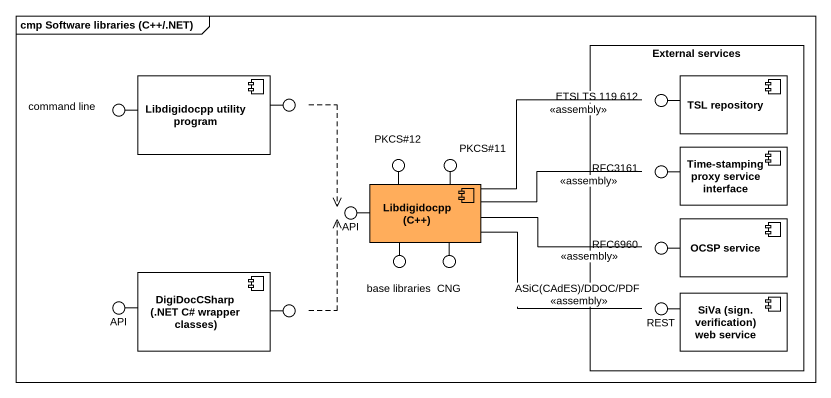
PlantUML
@startuml
mainframe cmp Software libraries (C++/.NET)
component "Libdigidocpp utility program" as Libdigidocpp_utility_program #FFFFFF
rectangle "External services" as External_services {
  component "TSL repository" as TSL_repository #FFFFFF
  component "Time-stamping proxy service interface" as Time_stamping_proxy_service #FFFFFF
  component "OCSP service" as OCSP_service #FFFFFF
  component "SiVa (sign. verification) web service" as SiVa_sign_verification_web #FFFFFF
}
() "command line" as command_line
() " " as lollipop1
() "ETSI TS 119 612" as ETSI_TS_119_612
() "PKCS#12" as PKCS_12
() "PKCS#11" as PKCS_11
() RFC3161
() API
component "Libdigidocpp (C++)" as Libdigidocpp_C #FFAD5B
() "base libraries" as base_libraries
() CNG
() RFC6960
() "API" as API_2
component "DigiDocCSharp (.NET C# wrapper classes)" as DigiDocCSharp_NET_C_wrapper #FFFFFF
() " " as lollipop2
() REST
Libdigidocpp_utility_program -left- command_line
Libdigidocpp_utility_program -right- lollipop1
TSL_repository -left- ETSI_TS_119_612
Libdigidocpp_C -up- PKCS_12
Libdigidocpp_C -up- PKCS_11
Time_stamping_proxy_service -left- RFC3161
Libdigidocpp_C -left- API
Libdigidocpp_C -- base_libraries
Libdigidocpp_C -- CNG
OCSP_service -left- RFC6960
DigiDocCSharp_NET_C_wrapper -left- API_2
DigiDocCSharp_NET_C_wrapper -right- lollipop2
SiVa_sign_verification_web -left- REST
lollipop1 ..> API
Libdigidocpp_C -right- ETSI_TS_119_612 : <<assembly>>
Libdigidocpp_C -right- RFC3161 : <<assembly>>
Libdigidocpp_C -right- RFC6960 : <<assembly>>
Libdigidocpp_C -right- REST : ASiC(CAdES)/DDOC/PDF\n<<assembly>>
lollipop2 .up.> API
@enduml
